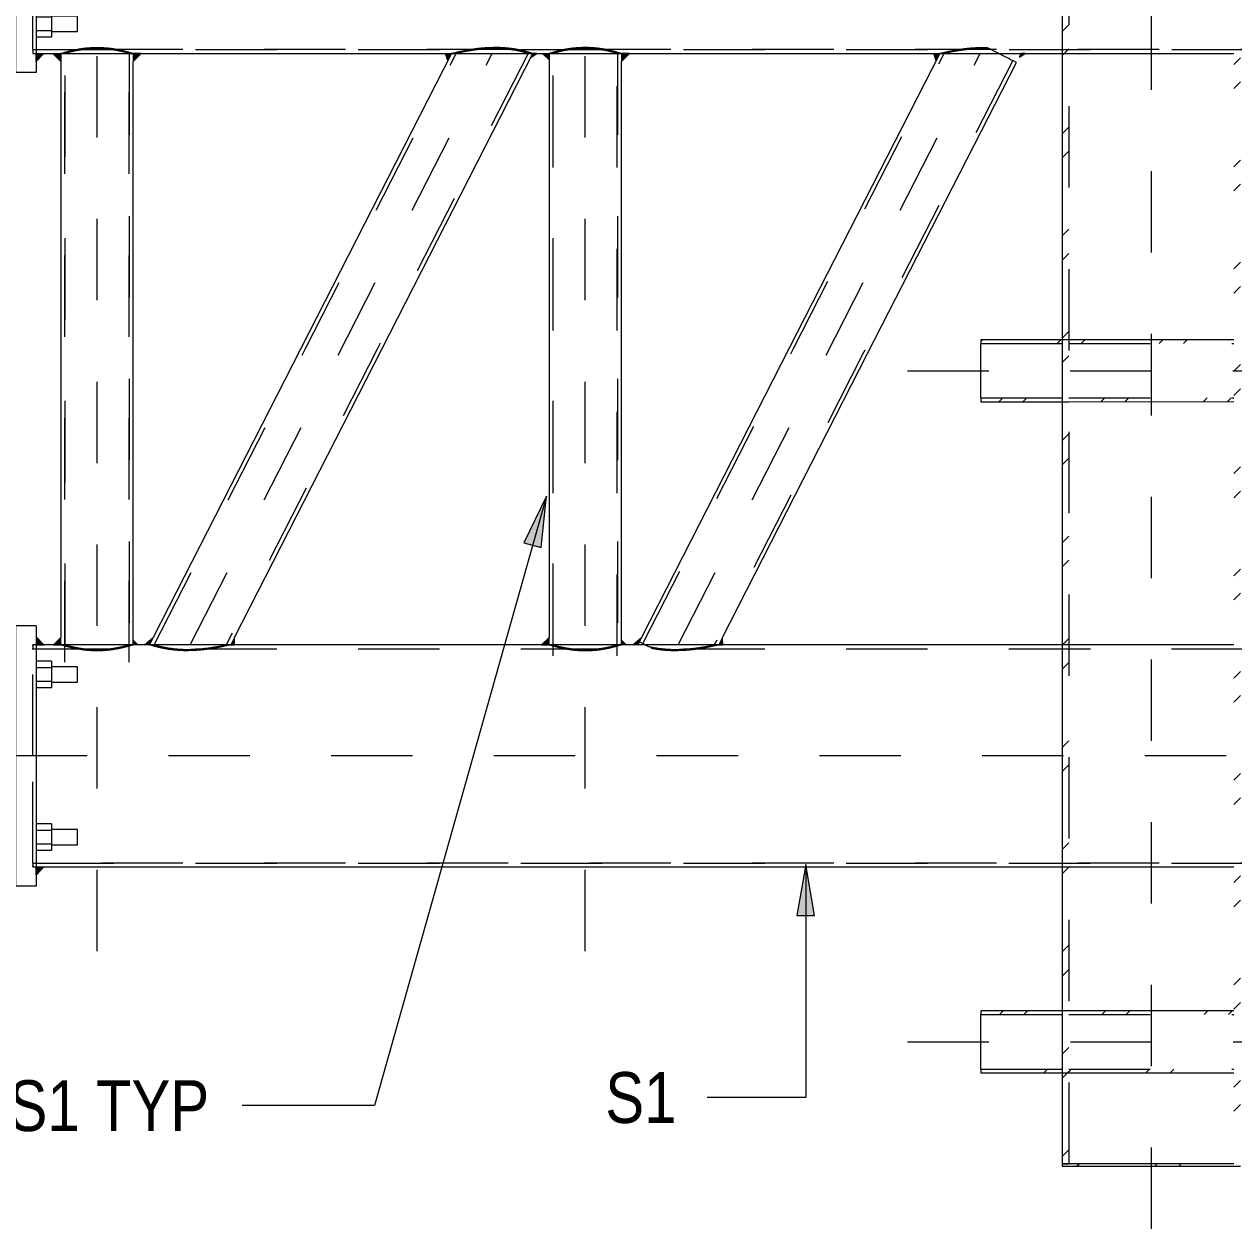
# Model space of a CAD drawing. Header units: metres. Extents: x -1109.9 to -1078.3, y 2.7 to 25.4.
# Drawn here: x -1104.248 to -1102.761, y 20.531 to 22.012 of the extents above; entities that cross this region are included whole.
import ezdxf

# ---------------------------------------------------------------- set-up
doc = ezdxf.new("R2010")
doc.units = ezdxf.units.M
doc.linetypes.add('JacobsCenter', pattern=[0.015, 0.009, -0.0015, 0.003, -0.0015])
doc.linetypes.add('JacobsDash', pattern=[0.0045, 0.003, -0.0015])
for name, color, linetype, lineweight in [('A-DETL', 7, 'Continuous', 13), ('A-DETL-GENF', 7, 'Continuous', 9), ('A-GENM', 7, 'Continuous', 35), ('G-ANNO-TEXT', 7, 'Continuous', 9), ('S-BEAM', 7, 'Continuous', 50), ('S-BEAM-HDLN', 7, 'JacobsDash', 18), ('S-FSTN', 7, 'Continuous', 18)]:
    doc.layers.add(name, color=color, linetype=linetype, lineweight=lineweight)
doc.styles.add('Arial Narrow', font='ARIALN.TTF', dxfattribs={"height": 0.0625})
pattern_1 = [(45, (-1107.369, 22.258), (-0.0628618, 0.0628618), []), (45, (-1107.369, 22.354), (-0.0628618, 0.0628618), [])]

# ---------------------------------------------------------------- blocks, each defined once
blk = doc.blocks.new('T2D_STATIC SIGN BRACKET_BR-8_ - SIGN BRACKET 400x400-9299522-DRG-2873202 - TRUSS TYPE T3')
at = {"layer": 'A-GENM', "lineweight": 9}
h = blk.add_hatch(dxfattribs=at)
h.set_pattern_fill('FP_2', color=256, style=0, pattern_type=2)
h.set_pattern_definition(pattern_1)
h.paths.add_polyline_path([(-1107.7241, 21.548), (-1107.2549, 21.5481), (-1107.2549, 21.5526), (-1107.7241, 21.5525)])
h.paths.add_polyline_path([(-1107.7241, 21.6196), (-1107.2549, 21.6196), (-1107.2549, 21.6241), (-1107.7241, 21.6241)])
h = blk.add_hatch(dxfattribs=at)
h.set_pattern_fill('FP_2', color=256, style=0, pattern_type=2)
h.set_pattern_definition(pattern_1)
h.paths.add_polyline_path([(-1107.2549, 20.7231), (-1107.2549, 20.7276), (-1107.724, 20.7276), (-1107.724, 20.7231), (-1107.2798, 20.7231)])
h.paths.add_polyline_path([(-1107.724, 20.7947), (-1107.2549, 20.7947), (-1107.2549, 20.7992), (-1107.724, 20.7992)])
h = blk.add_hatch(dxfattribs=at)
h.set_pattern_fill('FP_2', color=256, style=0, pattern_type=2)
h.set_pattern_definition(pattern_1)
h.paths.add_polyline_path([(-1107.4105, 20.6081), (-1107.4048, 20.6081), (-1107.4048, 20.6111), (-1107.624, 20.6111), (-1107.624, 20.6081)])
at = {"layer": 'S-BEAM-HDLN', "linetype": 'Continuous', "lineweight": 9}
h = blk.add_hatch(dxfattribs=at)
h.set_pattern_fill('FP_2', color=256, style=0, pattern_type=2)
h.set_pattern_definition(pattern_1)
h.paths.add_polyline_path([(-1107.624, 20.6111), (-1107.6158, 20.6111), (-1107.6158, 25.1111), (-1107.624, 25.1111), (-1107.624, 20.7205)])
h.paths.add_polyline_path([(-1107.4049, 20.6111), (-1107.4049, 25.1111), (-1107.4131, 25.1111), (-1107.4131, 20.6111), (-1107.4105, 20.6111)])
at = {"layer": 'A-GENM', "lineweight": 13}
for p, q in [((-1107.6158, 21.6241), (-1107.7241, 21.6241)), ((-1107.7241, 21.6241), (-1107.7241, 21.6197)), ((-1107.7241, 21.5861), (-1107.7241, 21.6196)), ((-1107.4131, 21.6241), (-1107.6157, 21.6241)), ((-1107.7241, 21.5526), (-1107.7241, 21.5861)), ((-1107.7241, 21.5525), (-1107.7241, 21.548)), ((-1107.7241, 21.548), (-1107.6158, 21.548)), ((-1107.6157, 21.548), (-1107.4131, 21.5481)), ((-1107.6158, 20.7992), (-1107.724, 20.7992)), ((-1107.724, 20.7992), (-1107.724, 20.7947)), ((-1107.724, 20.7611), (-1107.724, 20.7947)), ((-1107.4131, 20.7992), (-1107.6157, 20.7992)), ((-1107.724, 20.7276), (-1107.724, 20.7611)), ((-1107.724, 20.7275), (-1107.724, 20.7231)), ((-1107.724, 20.7231), (-1107.6158, 20.7231)), ((-1107.6157, 20.7231), (-1107.4131, 20.7231)), ((-1107.6158, 20.6111), (-1107.624, 20.6111)), ((-1107.624, 20.6111), (-1107.624, 20.6081)), ((-1107.624, 20.6081), (-1107.4048, 20.6081)), ((-1107.4131, 20.6111), (-1107.6157, 20.6111))]:
    blk.add_line(p, q, dxfattribs=at)
at = {"layer": 'S-BEAM', "lineweight": 13}
for p, q in [((-1107.624, 22.3775), (-1107.624, 21.6197)), ((-1107.624, 21.6196), (-1107.624, 21.5526)), ((-1107.624, 21.5525), (-1107.624, 21.2443)), ((-1107.624, 21.2443), (-1107.624, 20.9809)), ((-1107.624, 20.9808), (-1107.624, 20.7947)), ((-1107.624, 20.7946), (-1107.624, 20.7276)), ((-1107.624, 20.7275), (-1107.624, 20.6111)), ((-1107.624, 20.6111), (-1107.6158, 20.6111))]:
    blk.add_line(p, q, dxfattribs=at)
at = {"layer": 'S-BEAM-HDLN', "lineweight": 13}
for p, q in [((-1107.6158, 25.1111), (-1107.6158, 20.6111)), ((-1107.7241, 21.6197), (-1107.7241, 21.6197)), ((-1107.724, 21.6197), (-1107.6158, 21.6197)), ((-1107.6157, 21.6197), (-1107.4131, 21.6197)), ((-1107.7241, 21.5526), (-1107.7241, 21.5526)), ((-1107.724, 21.5526), (-1107.6158, 21.5526)), ((-1107.6157, 21.5526), (-1107.4131, 21.5526)), ((-1107.724, 20.7947), (-1107.6158, 20.7947)), ((-1107.6157, 20.7947), (-1107.4131, 20.7947)), ((-1107.724, 20.7276), (-1107.6158, 20.7276)), ((-1107.6157, 20.7276), (-1107.4131, 20.7276))]:
    blk.add_line(p, q, dxfattribs=at)
blk = doc.blocks.new('WGA22_Str_Fra_Steel_CHS - 88_9x5 CHS-8748112-DRG-2873202 - TRUSS TYPE T3')
at = {"layer": 'S-BEAM-HDLN', "lineweight": 13}
for p, q in [((-1108.2498, 21.2357), (-1108.2498, 21.9886)), ((-1108.1709, 21.2357), (-1108.1709, 21.9886))]:
    blk.add_line(p, q, dxfattribs=at)
blk = doc.blocks.new('Column Base Plate with Anchors_T2D - 25mm-V4-DRG-2873202 - TRUSS TYPE T3')
at = {"layer": 'S-FSTN', "lineweight": 13}
for p, q in [((-1108.9103, 21.9526), (-1108.9103, 22.2726)), ((-1108.8853, 22.2726), (-1108.9103, 22.2726)), ((-1108.8853, 22.2726), (-1108.8853, 22.2591)), ((-1108.8853, 22.2491), (-1108.8853, 21.9761)), ((-1108.9553, 22.2208), (-1108.9553, 22.2291)), ((-1108.9426, 22.2291), (-1108.9553, 22.2291)), ((-1108.9426, 22.2291), (-1108.9426, 22.2208)), ((-1108.8663, 22.2291), (-1108.8853, 22.2291)), ((-1108.8663, 22.2291), (-1108.8663, 22.2208)), ((-1108.9553, 22.2044), (-1108.9553, 22.2208)), ((-1108.9426, 22.2208), (-1108.9553, 22.2208)), ((-1108.9353, 22.2221), (-1108.9426, 22.2221)), ((-1108.9426, 22.2208), (-1108.9426, 22.2044)), ((-1108.8663, 22.2208), (-1108.8853, 22.2208)), ((-1108.8345, 22.2221), (-1108.8663, 22.2221)), ((-1108.8663, 22.2208), (-1108.8663, 22.2044)), ((-1108.8345, 22.2031), (-1108.8345, 22.2221)), ((-1108.9553, 22.1961), (-1108.9553, 22.2044)), ((-1108.9426, 22.2044), (-1108.9553, 22.2044)), ((-1108.9426, 22.2044), (-1108.9426, 22.1961)), ((-1108.9426, 22.2031), (-1108.9353, 22.2031)), ((-1108.8853, 22.2044), (-1108.8663, 22.2044)), ((-1108.8663, 22.2044), (-1108.8663, 22.1961)), ((-1108.8663, 22.2031), (-1108.8345, 22.2031)), ((-1108.9553, 22.1961), (-1108.9426, 22.1961)), ((-1108.8663, 22.1961), (-1108.8853, 22.1961)), ((-1108.9553, 22.0208), (-1108.9553, 22.0291)), ((-1108.9426, 22.0291), (-1108.9553, 22.0291)), ((-1108.9553, 22.0044), (-1108.9553, 22.0208)), ((-1108.9426, 22.0208), (-1108.9553, 22.0208)), ((-1108.9426, 22.0291), (-1108.9426, 22.0208)), ((-1108.9353, 22.0221), (-1108.9426, 22.0221)), ((-1108.9426, 22.0208), (-1108.9426, 22.0044)), ((-1108.8663, 22.0291), (-1108.8853, 22.0291)), ((-1108.8663, 22.0208), (-1108.8853, 22.0208)), ((-1108.8663, 22.0291), (-1108.8663, 22.0208)), ((-1108.8345, 22.0221), (-1108.8663, 22.0221)), ((-1108.8663, 22.0208), (-1108.8663, 22.0044)), ((-1108.8345, 22.0031), (-1108.8345, 22.0221)), ((-1108.9553, 21.9961), (-1108.9553, 22.0044)), ((-1108.9426, 22.0044), (-1108.9553, 22.0044)), ((-1108.9553, 21.9961), (-1108.9426, 21.9961)), ((-1108.9426, 22.0044), (-1108.9426, 21.9961)), ((-1108.9426, 22.0031), (-1108.9353, 22.0031)), ((-1108.8853, 22.0044), (-1108.8663, 22.0044)), ((-1108.8663, 21.9961), (-1108.8853, 21.9961)), ((-1108.8663, 22.0044), (-1108.8663, 21.9961)), ((-1108.8663, 22.0031), (-1108.8345, 22.0031)), ((-1108.8853, 21.9661), (-1108.8853, 21.9526)), ((-1108.8853, 21.9526), (-1108.9103, 21.9526))]:
    blk.add_line(p, q, dxfattribs=at)
at = {"layer": 'S-FSTN', "linetype": 'JacobsDash', "lineweight": 13}
for p, q in [((-1108.9103, 22.2221), (-1108.9353, 22.2221)), ((-1108.9353, 22.2031), (-1108.9103, 22.2031)), ((-1108.9103, 22.0221), (-1108.9353, 22.0221)), ((-1108.9353, 22.0031), (-1108.9103, 22.0031))]:
    blk.add_line(p, q, dxfattribs=at)
blk = doc.blocks.new('WGA22_Str_Fra_Steel_CHS - 273_1x4_8 CHS-7775147-DRG-2873202 - TRUSS TYPE T3')
at = {"layer": 'A-DETL', "linetype": 'JacobsDash', "lineweight": 18}
blk.add_line((-1108.8894, 21.9808), (-1107.3049, 21.9808), dxfattribs=at)
blk = doc.blocks.new('WGA22_Str_Fra_Steel_CHS - 273_1x4_8 CHS-7775146-DRG-2873202 - TRUSS TYPE T3')
at = {"layer": 'A-DETL', "linetype": 'JacobsDash', "lineweight": 18}
for p, q in [((-1108.8895, 21.2443), (-1107.305, 21.2443)), ((-1108.8895, 20.9808), (-1107.305, 20.9808))]:
    blk.add_line(p, q, dxfattribs=at)
blk = doc.blocks.new('WGA22_Str_Fra_Steel_CHS - 88_9x5 CHS-8748108-DRG-2873202 - TRUSS TYPE T3')
at = {"layer": 'A-DETL', "linetype": 'JacobsDash', "lineweight": 18}
for p, q in [((-1108.8498, 21.2279), (-1108.8498, 22.1129)), ((-1108.7709, 21.2279), (-1108.7709, 22.1129))]:
    blk.add_line(p, q, dxfattribs=at)

msp = doc.modelspace()

# ---------------------------------------------------------------- hatches: boundary and pattern name
at = {"layer": 'A-DETL-GENF'}
for points in [[(-1104.2334, 21.9661), (-1104.2237, 21.9761), (-1104.2334, 21.9761)], [(-1104.2029, 21.9663), (-1104.2029, 21.976), (-1104.2129, 21.976)], [(-1104.114, 21.9663), (-1104.104, 21.976), (-1104.114, 21.976)], [(-1103.7272, 21.9676), (-1103.7226, 21.9761), (-1103.73, 21.9761)], [(-1103.6249, 21.9715), (-1103.6177, 21.9759), (-1103.6227, 21.9759)], [(-1103.6029, 21.9684), (-1103.6029, 21.976), (-1103.6107, 21.976), (-1103.608, 21.9733)], [(-1103.514, 21.9663), (-1103.504, 21.976), (-1103.514, 21.976)], [(-1103.1272, 21.9676), (-1103.1226, 21.9761), (-1103.13, 21.9761)], [(-1103.0249, 21.9715), (-1103.0177, 21.9759), (-1103.0227, 21.9759)], [(-1104.2237, 21.2491), (-1104.2334, 21.2591), (-1104.2334, 21.2491), (-1104.2287, 21.2491)], [(-1104.2029, 21.2491), (-1104.2029, 21.2579), (-1104.212, 21.2491)], [(-1104.114, 21.2491), (-1104.1082, 21.2491), (-1104.114, 21.2547)], [(-1104.0999, 21.2491), (-1104.0939, 21.2491), (-1104.0894, 21.2579), (-1104.098, 21.2507)], [(-1103.9941, 21.2491), (-1103.9894, 21.2491), (-1103.9896, 21.2579)], [(-1103.6029, 21.2491), (-1103.6029, 21.2579), (-1103.612, 21.2491), (-1103.608, 21.2491)], [(-1103.514, 21.2491), (-1103.5082, 21.2491), (-1103.514, 21.2547)], [(-1103.4999, 21.2491), (-1103.4939, 21.2491), (-1103.4894, 21.2579)], [(-1103.3941, 21.2491), (-1103.3894, 21.2491), (-1103.3896, 21.2579)], [(-1104.2334, 20.9661), (-1104.2237, 20.9761), (-1104.2334, 20.9761)]]:
    msp.add_hatch(color=256, dxfattribs=at).paths.add_polyline_path(points)
at = {"layer": 'G-ANNO-TEXT'}
for points in [[(-1103.6061, 21.4318), (-1103.6337, 21.3746), (-1103.6125, 21.3686)], [(-1103.2874, 20.979), (-1103.2984, 20.9165), (-1103.2764, 20.9165)]]:
    msp.add_hatch(color=256, dxfattribs=at).paths.add_polyline_path(points)

# ---------------------------------------------------------------- linework, layer by layer
at = {"layer": 'A-DETL', "linetype": 'JacobsCenter'}
for p, q in [((-1102.8625, 20.5312), (-1102.8625, 24.8312)), ((-1104.1584, 20.8726), (-1104.1584, 22.4481)), ((-1103.5584, 20.8726), (-1103.5584, 22.4481)), ((-1104.044, 21.2491), (-1103.6728, 21.976)), ((-1103.444, 21.2491), (-1103.0728, 21.976)), ((-1103.1622, 21.5861), (-1102.3222, 21.5861)), ((-1102.3706, 21.1126), (-1105.1906, 21.1126)), ((-1103.1621, 20.7611), (-1102.3221, 20.7611))]:
    msp.add_line(p, q, dxfattribs=at)
at = {"layer": 'A-DETL', "linetype": 'JacobsDash', "lineweight": 18}
for p, q in [((-1102.653, 21.9808), (-1104.2375, 21.9808)), ((-1103.5978, 21.2491), (-1103.5978, 21.976)), ((-1103.5189, 21.976), (-1103.5189, 21.2491))]:
    msp.add_line(p, q, dxfattribs=at)
at = {"layer": 'A-DETL'}
for p, q in [((-1104.2334, 21.9661), (-1104.2334, 21.9761)), ((-1104.2334, 21.9761), (-1104.2237, 21.9761)), ((-1104.2237, 21.9761), (-1104.2334, 21.9661)), ((-1104.2129, 21.976), (-1104.2029, 21.976)), ((-1104.2029, 21.9663), (-1104.2129, 21.976)), ((-1104.2029, 21.976), (-1104.2029, 21.9663)), ((-1104.104, 21.976), (-1104.114, 21.976)), ((-1104.114, 21.976), (-1104.114, 21.9663)), ((-1104.114, 21.9663), (-1104.104, 21.976)), ((-1103.73, 21.9761), (-1103.7226, 21.9761)), ((-1103.7272, 21.9676), (-1103.73, 21.9761)), ((-1103.7226, 21.9761), (-1103.7272, 21.9676)), ((-1103.6227, 21.9759), (-1103.6249, 21.9715)), ((-1103.6249, 21.9715), (-1103.6177, 21.9759)), ((-1103.6177, 21.9759), (-1103.6227, 21.9759)), ((-1103.6107, 21.976), (-1103.6029, 21.976)), ((-1103.6029, 21.9684), (-1103.6107, 21.976)), ((-1103.6029, 21.976), (-1103.6029, 21.9684)), ((-1103.504, 21.976), (-1103.514, 21.976)), ((-1103.514, 21.976), (-1103.514, 21.9663)), ((-1103.514, 21.9663), (-1103.504, 21.976)), ((-1103.13, 21.9761), (-1103.1226, 21.9761)), ((-1103.1272, 21.9676), (-1103.13, 21.9761)), ((-1103.1226, 21.9761), (-1103.1272, 21.9676)), ((-1103.0227, 21.9759), (-1103.0249, 21.9715)), ((-1103.0249, 21.9715), (-1103.0177, 21.9759)), ((-1103.0177, 21.9759), (-1103.0227, 21.9759)), ((-1104.2334, 21.2591), (-1104.2334, 21.2491)), ((-1104.2237, 21.2491), (-1104.2334, 21.2591)), ((-1104.2334, 21.2491), (-1104.2237, 21.2491)), ((-1104.2029, 21.2579), (-1104.212, 21.2491)), ((-1104.212, 21.2491), (-1104.2029, 21.2491)), ((-1104.2029, 21.2491), (-1104.2029, 21.2579)), ((-1104.114, 21.2491), (-1104.114, 21.2547)), ((-1104.114, 21.2547), (-1104.1082, 21.2491)), ((-1104.1082, 21.2491), (-1104.114, 21.2491)), ((-1104.0999, 21.2491), (-1104.0894, 21.2579)), ((-1104.0939, 21.2491), (-1104.0999, 21.2491)), ((-1104.0894, 21.2579), (-1104.0939, 21.2491)), ((-1103.9896, 21.2579), (-1103.9941, 21.2491)), ((-1103.9941, 21.2491), (-1103.9894, 21.2491)), ((-1103.9894, 21.2491), (-1103.9896, 21.2579)), ((-1103.6029, 21.2579), (-1103.612, 21.2491)), ((-1103.612, 21.2491), (-1103.6029, 21.2491)), ((-1103.6029, 21.2491), (-1103.6029, 21.2579)), ((-1103.514, 21.2491), (-1103.514, 21.2547)), ((-1103.514, 21.2547), (-1103.5082, 21.2491)), ((-1103.5082, 21.2491), (-1103.514, 21.2491)), ((-1103.4999, 21.2491), (-1103.4894, 21.2579)), ((-1103.4939, 21.2491), (-1103.4999, 21.2491)), ((-1103.4894, 21.2579), (-1103.4939, 21.2491)), ((-1103.3896, 21.2579), (-1103.3941, 21.2491)), ((-1103.3941, 21.2491), (-1103.3894, 21.2491)), ((-1103.3894, 21.2491), (-1103.3896, 21.2579)), ((-1104.2334, 20.9661), (-1104.2334, 20.9761)), ((-1104.2334, 20.9761), (-1104.2237, 20.9761)), ((-1104.2237, 20.9761), (-1104.2334, 20.9661))]:
    msp.add_line(p, q, dxfattribs=at)
at = {"layer": 'A-DETL', "linetype": 'JacobsDash', "lineweight": 18, "flags": 128}
for points in [[(-1104.1978, 21.2491), (-1104.1978, 21.6126), (-1104.1978, 21.976)], [(-1104.1189, 21.976), (-1104.1189, 21.6126), (-1104.1189, 21.2491)], [(-1104.0883, 21.2491), (-1103.9027, 21.6126), (-1103.7171, 21.976)], [(-1103.6285, 21.976), (-1103.8141, 21.6126), (-1103.9997, 21.2491)], [(-1103.4875, 21.2507), (-1103.3023, 21.6134), (-1103.1171, 21.976)], [(-1103.0329, 21.9674), (-1103.2163, 21.6083), (-1103.3997, 21.2491)], [(-1104.2375, 21.2443), (-1103.4452, 21.2443), (-1102.653, 21.2443)], [(-1102.653, 20.9808), (-1103.4452, 20.9808), (-1104.2375, 20.9808)]]:
    msp.add_lwpolyline(points, dxfattribs=at)
at = {"layer": 'G-ANNO-TEXT'}
for p, q in [((-1103.6061, 21.4318), (-1103.8176, 20.6826)), ((-1103.6061, 21.4318), (-1103.6337, 21.3746)), ((-1103.6125, 21.3686), (-1103.6061, 21.4318)), ((-1103.6337, 21.3746), (-1103.6125, 21.3686)), ((-1103.2874, 20.979), (-1103.2984, 20.9165)), ((-1103.2764, 20.9165), (-1103.2874, 20.979)), ((-1103.2874, 20.979), (-1103.2874, 20.6926)), ((-1103.2984, 20.9165), (-1103.2764, 20.9165)), ((-1103.93, 20.6826), (-1103.9802, 20.6826)), ((-1103.8176, 20.6826), (-1103.93, 20.6826)), ((-1103.4069, 20.6926), (-1103.4085, 20.6926)), ((-1103.2874, 20.6926), (-1103.4069, 20.6926))]:
    msp.add_line(p, q, dxfattribs=at)
at = {"layer": 'S-BEAM', "lineweight": 13}
for p, q in [((-1104.2237, 21.976), (-1104.2129, 21.976)), ((-1104.2028, 21.976), (-1104.1978, 21.976)), ((-1104.1978, 21.976), (-1104.2028, 21.976)), ((-1104.1978, 21.976), (-1104.119, 21.976)), ((-1104.1189, 21.976), (-1104.114, 21.976)), ((-1104.114, 21.976), (-1104.1189, 21.976)), ((-1104.104, 21.976), (-1103.7299, 21.976)), ((-1103.7227, 21.976), (-1103.6107, 21.976)), ((-1103.7171, 21.976), (-1103.7227, 21.976)), ((-1103.6228, 21.976), (-1103.6285, 21.976)), ((-1103.6028, 21.976), (-1103.5979, 21.976)), ((-1103.5979, 21.976), (-1103.6028, 21.976)), ((-1103.5978, 21.976), (-1103.519, 21.976)), ((-1103.5189, 21.976), (-1103.514, 21.976)), ((-1103.514, 21.976), (-1103.5189, 21.976)), ((-1103.504, 21.976), (-1103.1299, 21.976)), ((-1103.1227, 21.976), (-1103.1171, 21.976)), ((-1103.1171, 21.976), (-1103.1227, 21.976)), ((-1103.117, 21.976), (-1102.9639, 21.976)), ((-1102.9638, 21.976), (-1102.7612, 21.976)), ((-1103.6028, 21.9684), (-1103.6028, 21.2579)), ((-1103.5139, 21.2547), (-1103.5139, 21.9663)), ((-1103.0284, 21.9651), (-1103.0329, 21.9674)), ((-1104.2119, 21.2491), (-1104.2237, 21.2491)), ((-1104.114, 21.2491), (-1104.2029, 21.2491)), ((-1104.0999, 21.2491), (-1104.1082, 21.2491)), ((-1104.0883, 21.2491), (-1104.0939, 21.2491)), ((-1104, 21.2491), (-1104.0883, 21.2491)), ((-1103.9941, 21.2491), (-1103.9997, 21.2491)), ((-1103.6119, 21.2491), (-1103.9894, 21.2491)), ((-1103.5979, 21.2491), (-1103.6029, 21.2491)), ((-1103.519, 21.2491), (-1103.5978, 21.2491)), ((-1103.514, 21.2491), (-1103.5189, 21.2491)), ((-1103.4999, 21.2491), (-1103.5082, 21.2491)), ((-1103.4919, 21.253), (-1103.4875, 21.2507)), ((-1103.3941, 21.2491), (-1103.3997, 21.2491)), ((-1102.9639, 21.2491), (-1103.3894, 21.2491)), ((-1102.7612, 21.2491), (-1102.9638, 21.2491)), ((-1102.9638, 20.976), (-1102.7612, 20.976))]:
    msp.add_line(p, q, dxfattribs=at)
at = {"layer": 'S-BEAM', "lineweight": 13, "flags": 128}
for points in [[(-1103.7227, 21.976), (-1103.9083, 21.6126), (-1104.0894, 21.2579)], [(-1103.9896, 21.2579), (-1103.8085, 21.6126), (-1103.6228, 21.976)], [(-1103.1227, 21.976), (-1103.3073, 21.6145), (-1103.4894, 21.2579)], [(-1104.2028, 21.9663), (-1104.2028, 21.6126), (-1104.2028, 21.2579)], [(-1104.1139, 21.2547), (-1104.1139, 21.6126), (-1104.1139, 21.9663)], [(-1103.3896, 21.2579), (-1103.2113, 21.6071), (-1103.0284, 21.9651)], [(-1104.2028, 21.2491), (-1104.2003, 21.2491), (-1104.1978, 21.2491)], [(-1104.1189, 21.2491), (-1104.1164, 21.2491), (-1104.114, 21.2491)], [(-1104.0939, 21.2491), (-1104.0911, 21.2491), (-1104.0883, 21.2491)], [(-1103.9997, 21.2491), (-1103.9969, 21.2491), (-1103.9941, 21.2491)], [(-1103.6028, 21.2491), (-1103.6003, 21.2491), (-1103.5979, 21.2491)], [(-1103.5189, 21.2491), (-1103.5164, 21.2491), (-1103.514, 21.2491)], [(-1103.3997, 21.2491), (-1103.4452, 21.2491), (-1103.4939, 21.2491)], [(-1103.3997, 21.2491), (-1103.3969, 21.2491), (-1103.3941, 21.2491)], [(-1104.2237, 20.976), (-1103.4452, 20.976), (-1102.9639, 20.976)]]:
    msp.add_lwpolyline(points, dxfattribs=at)
at = {"layer": 'S-BEAM', "lineweight": 13}
for centre, start_param, end_param in [((-1103.068, 21.9853), 2.120738, 3.126559), ((-1103.4524, 21.2328), 0.017577, 0.399712)]:
    msp.add_ellipse(centre, major_axis=(-0.0351, 0.0179), ratio=0.000119, start_param=start_param, end_param=end_param, dxfattribs=at)
at = {"layer": 'S-BEAM-HDLN', "lineweight": 13}
for p, q in [((-1104.2375, 21.9808), (-1104.2375, 22.1126)), ((-1104.2375, 21.9808), (-1104.2375, 21.976)), ((-1104.2375, 21.9773), (-1104.2375, 21.976)), ((-1104.2375, 21.976), (-1104.2334, 21.976)), ((-1104.2334, 21.2491), (-1104.2375, 21.2491)), ((-1104.2375, 21.2491), (-1104.2375, 21.2443)), ((-1103.9998, 21.2491), (-1103.9999, 21.2491)), ((-1103.4779, 21.2458), (-1103.4805, 21.2471)), ((-1104.2375, 20.9808), (-1104.2375, 20.976)), ((-1104.2375, 20.976), (-1104.2334, 20.976))]:
    msp.add_line(p, q, dxfattribs=at)
at = {"layer": 'S-BEAM-HDLN', "lineweight": 13, "flags": 128}
msp.add_lwpolyline([(-1103.0644, 21.9835), (-1103.0626, 21.9825), (-1103.0609, 21.9817)], dxfattribs=at)
at = {"layer": 'S-BEAM-HDLN', "lineweight": 13}
for centre, major_axis, ratio, start_param, end_param in [((-1103.068, 21.9853), (-0.0351, 0.0179), 0.000119, 1.776296, 2.114266), ((-1104.2375, 21.1126), (0, 0.1365), 0.000439, 6.152286, 6.283185), ((-1103.4524, 21.2328), (-0.0351, 0.0179), 0.000119, 0.411504, 0.644133), ((-1104.2375, 21.1126), (0, 0.1366), 0.000439, 5.992277, 6.016905), ((-1104.2375, 21.1126), (0, 0.1318), 0.000439, 4.712389, 6.283185), ((-1103.4524, 21.2328), (-0.0396, 0.0202), 0.000119, 0.863169, 0.968714), ((-1104.2375, 21.1126), (0, 0.1318), 0.000439, 3.141593, 4.712389), ((-1104.2375, 21.1126), (0, 0.1366), 0.000439, 3.407873, 3.432501), ((-1104.2375, 21.1126), (0, 0.1365), 0.000439, 3.141593, 3.272492)]:
    msp.add_ellipse(centre, major_axis=major_axis, ratio=ratio, start_param=start_param, end_param=end_param, dxfattribs=at)
for points, knots in [([(-1104.2028, 21.9761), (-1104.2027, 21.9761), (-1104.2015, 21.9765), (-1104.1984, 21.9774), (-1104.1961, 21.9781), (-1104.1941, 21.9786), (-1104.192, 21.9792), (-1104.1896, 21.9798), (-1104.1871, 21.9804), (-1104.1844, 21.9809), (-1104.1815, 21.9814), (-1104.1785, 21.982), (-1104.1754, 21.9824), (-1104.171, 21.9829), (-1104.1654, 21.9833), (-1104.1607, 21.9835), (-1104.1584, 21.9835)], [0.013129, 0.013129, 0.013129, 0.013129, 0.2, 0.3, 0.35, 0.4, 0.45, 0.5, 0.55, 0.6, 0.65, 0.7, 0.75, 0.8, 0.9, 1, 1, 1, 1]), ([(-1104.1584, 21.9819), (-1104.1625, 21.9819), (-1104.1687, 21.9816), (-1104.1753, 21.9808), (-1104.1789, 21.9803), (-1104.1814, 21.9799), (-1104.1839, 21.9795), (-1104.1861, 21.979), (-1104.1882, 21.9785), (-1104.1901, 21.9781), (-1104.1918, 21.9777), (-1104.1939, 21.9772), (-1104.1966, 21.9764), (-1104.1976, 21.9761), (-1104.1978, 21.9761)], [0, 0, 0, 0, 0.2, 0.3, 0.35, 0.4, 0.45, 0.5, 0.55, 0.6, 0.65, 0.7, 0.8, 0.9834491, 0.9834491, 0.9834491, 0.9834491]), ([(-1104.1584, 21.9835), (-1104.1561, 21.9835), (-1104.1514, 21.9833), (-1104.1457, 21.9829), (-1104.1414, 21.9824), (-1104.1383, 21.982), (-1104.1353, 21.9814), (-1104.1324, 21.9809), (-1104.1297, 21.9804), (-1104.1271, 21.9798), (-1104.1248, 21.9792), (-1104.1226, 21.9786), (-1104.1207, 21.9781), (-1104.1184, 21.9774), (-1104.1153, 21.9765), (-1104.1141, 21.9761), (-1104.114, 21.9761)], [0, 0, 0, 0, 0.1, 0.2, 0.25, 0.3, 0.35, 0.4, 0.45, 0.5, 0.55, 0.6, 0.65, 0.7, 0.8, 0.986871, 0.986871, 0.986871, 0.986871]), ([(-1104.119, 21.9761), (-1104.1191, 21.9761), (-1104.1202, 21.9764), (-1104.1229, 21.9772), (-1104.1249, 21.9777), (-1104.1267, 21.9781), (-1104.1286, 21.9785), (-1104.1307, 21.979), (-1104.1329, 21.9795), (-1104.1353, 21.9799), (-1104.1379, 21.9803), (-1104.1415, 21.9808), (-1104.1481, 21.9816), (-1104.1543, 21.9819), (-1104.1584, 21.9819)], [0.0165509, 0.0165509, 0.0165509, 0.0165509, 0.2, 0.3, 0.35, 0.4, 0.45, 0.5, 0.55, 0.6, 0.65, 0.7, 0.8, 1, 1, 1, 1]), ([(-1103.7226, 21.9761), (-1103.7225, 21.9762), (-1103.7221, 21.9763), (-1103.7207, 21.9766), (-1103.7193, 21.9769), (-1103.7176, 21.9773), (-1103.7155, 21.9779), (-1103.7135, 21.9783), (-1103.7118, 21.9787), (-1103.7105, 21.979), (-1103.7091, 21.9792), (-1103.7072, 21.9796), (-1103.7048, 21.9801), (-1103.7021, 21.9806), (-1103.7, 21.981), (-1103.6983, 21.9812), (-1103.6966, 21.9815), (-1103.6943, 21.9818), (-1103.6914, 21.9822), (-1103.6878, 21.9827), (-1103.6841, 21.983), (-1103.6804, 21.9833), (-1103.6753, 21.9835), (-1103.6714, 21.9836), (-1103.6688, 21.9837)], [0.0111022, 0.0111022, 0.0111022, 0.0111022, 0.1, 0.15, 0.2, 0.25, 0.3, 0.35, 0.375, 0.4, 0.425, 0.45, 0.5, 0.55, 0.575, 0.6, 0.625, 0.65, 0.7, 0.75, 0.8, 0.85, 0.9, 1, 1, 1, 1]), ([(-1103.6697, 21.9821), (-1103.6719, 21.982), (-1103.6765, 21.9819), (-1103.6821, 21.9816), (-1103.6864, 21.9813), (-1103.6896, 21.9809), (-1103.6922, 21.9806), (-1103.6942, 21.9803), (-1103.6957, 21.9801), (-1103.6972, 21.9799), (-1103.6991, 21.9796), (-1103.7014, 21.9792), (-1103.7036, 21.9789), (-1103.7052, 21.9786), (-1103.7064, 21.9783), (-1103.7076, 21.9781), (-1103.7091, 21.9778), (-1103.7108, 21.9775), (-1103.7126, 21.9771), (-1103.7142, 21.9767), (-1103.7154, 21.9765), (-1103.7165, 21.9763), (-1103.7169, 21.9761), (-1103.717, 21.9761)], [0, 0, 0, 0, 0.1, 0.2, 0.25, 0.3, 0.35, 0.375, 0.4, 0.425, 0.45, 0.5, 0.55, 0.575, 0.6, 0.625, 0.65, 0.7, 0.75, 0.8, 0.85, 0.9, 0.9859626, 0.9859626, 0.9859626, 0.9859626]), ([(-1103.6285, 21.9761), (-1103.6286, 21.9761), (-1103.63, 21.9766), (-1103.6358, 21.9782), (-1103.6451, 21.9802), (-1103.6569, 21.9817), (-1103.6654, 21.9821), (-1103.6697, 21.9821)], [0.0153805, 0.0153805, 0.0153805, 0.0153805, 0.2, 0.4, 0.6, 0.8, 1, 1, 1, 1]), ([(-1103.6688, 21.9837), (-1103.664, 21.9837), (-1103.6544, 21.9832), (-1103.6424, 21.9815), (-1103.6354, 21.9799), (-1103.632, 21.979), (-1103.6299, 21.9784), (-1103.6277, 21.9777), (-1103.6255, 21.977), (-1103.6235, 21.9764), (-1103.6229, 21.9761), (-1103.6229, 21.9761)], [0, 0, 0, 0, 0.2, 0.4, 0.55, 0.5875, 0.625, 0.7, 0.775, 0.85, 0.9877011, 0.9877011, 0.9877011, 0.9877011]), ([(-1103.6028, 21.9761), (-1103.6028, 21.9761), (-1103.6024, 21.9763), (-1103.6009, 21.9767), (-1103.5992, 21.9773), (-1103.5984, 21.9775)], [0.0128534, 0.0128534, 0.0128534, 0.0128534, 0.1, 0.2, 0.2872059, 0.2872059, 0.2872059, 0.2872059]), ([(-1103.5983, 21.9776), (-1103.5982, 21.9776), (-1103.5975, 21.9778), (-1103.5963, 21.9782), (-1103.5944, 21.9787), (-1103.5922, 21.9793), (-1103.5899, 21.9799), (-1103.5873, 21.9805), (-1103.5846, 21.9811), (-1103.5817, 21.9816), (-1103.5787, 21.9821), (-1103.5755, 21.9826), (-1103.5711, 21.9831), (-1103.5654, 21.9835), (-1103.5607, 21.9837), (-1103.5584, 21.9837)], [0.2903475, 0.2903475, 0.2903475, 0.2903475, 0.3, 0.35, 0.4, 0.45, 0.5, 0.55, 0.6, 0.65, 0.7, 0.75, 0.8, 0.9, 1, 1, 1, 1]), ([(-1103.5584, 21.9821), (-1103.5626, 21.982), (-1103.5688, 21.9818), (-1103.5755, 21.981), (-1103.5791, 21.9804), (-1103.5816, 21.98), (-1103.5841, 21.9796), (-1103.5863, 21.9791), (-1103.5884, 21.9786), (-1103.5903, 21.9781), (-1103.592, 21.9777), (-1103.5941, 21.9772), (-1103.5967, 21.9764), (-1103.5977, 21.9761), (-1103.5978, 21.9761)], [0, 0, 0, 0, 0.2, 0.3, 0.35, 0.4, 0.45, 0.5, 0.55, 0.6, 0.65, 0.7, 0.8, 0.9838266, 0.9838266, 0.9838266, 0.9838266]), ([(-1103.5584, 21.9837), (-1103.556, 21.9837), (-1103.5513, 21.9835), (-1103.5456, 21.9831), (-1103.5413, 21.9826), (-1103.5381, 21.9821), (-1103.5351, 21.9816), (-1103.5322, 21.9811), (-1103.5295, 21.9805), (-1103.5269, 21.9799), (-1103.5246, 21.9793), (-1103.5224, 21.9787), (-1103.5205, 21.9782), (-1103.5192, 21.9778), (-1103.5186, 21.9776), (-1103.5185, 21.9776)], [0, 0, 0, 0, 0.1, 0.2, 0.25, 0.3, 0.35, 0.4, 0.45, 0.5, 0.55, 0.6, 0.65, 0.7, 0.7096525, 0.7096525, 0.7096525, 0.7096525]), ([(-1103.519, 21.9761), (-1103.519, 21.9761), (-1103.5201, 21.9764), (-1103.5227, 21.9772), (-1103.5247, 21.9777), (-1103.5265, 21.9781), (-1103.5284, 21.9786), (-1103.5305, 21.9791), (-1103.5327, 21.9796), (-1103.5351, 21.98), (-1103.5377, 21.9804), (-1103.5413, 21.981), (-1103.548, 21.9818), (-1103.5542, 21.982), (-1103.5584, 21.9821)], [0.0161734, 0.0161734, 0.0161734, 0.0161734, 0.2, 0.3, 0.35, 0.4, 0.45, 0.5, 0.55, 0.6, 0.65, 0.7, 0.8, 1, 1, 1, 1]), ([(-1103.5184, 21.9775), (-1103.5175, 21.9773), (-1103.5159, 21.9767), (-1103.5144, 21.9763), (-1103.514, 21.9761), (-1103.5139, 21.9761)], [0.7127941, 0.7127941, 0.7127941, 0.7127941, 0.8, 0.9, 0.9871466, 0.9871466, 0.9871466, 0.9871466]), ([(-1103.1226, 21.9761), (-1103.1225, 21.9762), (-1103.122, 21.9763), (-1103.1206, 21.9766), (-1103.1192, 21.9769), (-1103.1174, 21.9773), (-1103.1153, 21.9778), (-1103.1134, 21.9783), (-1103.1117, 21.9786), (-1103.1104, 21.9789), (-1103.109, 21.9792), (-1103.1071, 21.9795), (-1103.1046, 21.98), (-1103.102, 21.9805), (-1103.0999, 21.9809), (-1103.0982, 21.9811), (-1103.0965, 21.9814), (-1103.0943, 21.9817), (-1103.0914, 21.9821), (-1103.0878, 21.9825), (-1103.0841, 21.9829), (-1103.0804, 21.9831), (-1103.0753, 21.9834), (-1103.0715, 21.9835), (-1103.0689, 21.9835)], [0.0113181, 0.0113181, 0.0113181, 0.0113181, 0.1, 0.15, 0.2, 0.25, 0.3, 0.35, 0.375, 0.4, 0.425, 0.45, 0.5, 0.55, 0.575, 0.6, 0.625, 0.65, 0.7, 0.75, 0.8, 0.85, 0.9, 1, 1, 1, 1]), ([(-1103.0698, 21.9819), (-1103.072, 21.9819), (-1103.0765, 21.9817), (-1103.0821, 21.9815), (-1103.0864, 21.9811), (-1103.0895, 21.9808), (-1103.0921, 21.9805), (-1103.0941, 21.9802), (-1103.0956, 21.98), (-1103.097, 21.9798), (-1103.0989, 21.9796), (-1103.1012, 21.9792), (-1103.1034, 21.9788), (-1103.1051, 21.9785), (-1103.1063, 21.9783), (-1103.1074, 21.9781), (-1103.1089, 21.9778), (-1103.1106, 21.9774), (-1103.1125, 21.977), (-1103.114, 21.9767), (-1103.1153, 21.9765), (-1103.1164, 21.9763), (-1103.1169, 21.9761), (-1103.117, 21.9761)], [0, 0, 0, 0, 0.1, 0.2, 0.25, 0.3, 0.35, 0.375, 0.4, 0.425, 0.45, 0.5, 0.55, 0.575, 0.6, 0.625, 0.65, 0.7, 0.75, 0.8, 0.85, 0.9, 0.9856601, 0.9856601, 0.9856601, 0.9856601]), ([(-1104.1584, 21.2417), (-1104.1607, 21.2417), (-1104.1654, 21.2419), (-1104.1711, 21.2423), (-1104.1755, 21.2428), (-1104.1787, 21.2433), (-1104.1817, 21.2438), (-1104.1846, 21.2443), (-1104.1873, 21.2449), (-1104.1898, 21.2455), (-1104.1922, 21.2461), (-1104.1944, 21.2466), (-1104.1963, 21.2471), (-1104.1986, 21.2478), (-1104.2008, 21.2485), (-1104.2024, 21.249), (-1104.2028, 21.2491), (-1104.2028, 21.2491)], [0, 0, 0, 0, 0.1, 0.2, 0.25, 0.3, 0.35, 0.4, 0.45, 0.5, 0.55, 0.6, 0.65, 0.7, 0.8, 0.9, 0.9858209, 0.9858209, 0.9858209, 0.9858209]), ([(-1104.1978, 21.2491), (-1104.1977, 21.2491), (-1104.1967, 21.2488), (-1104.1941, 21.2481), (-1104.192, 21.2476), (-1104.1903, 21.2472), (-1104.1884, 21.2467), (-1104.1863, 21.2463), (-1104.1841, 21.2458), (-1104.1816, 21.2454), (-1104.1791, 21.2449), (-1104.1755, 21.2444), (-1104.1688, 21.2436), (-1104.1626, 21.2434), (-1104.1584, 21.2433)], [0.0180376, 0.0180376, 0.0180376, 0.0180376, 0.2, 0.3, 0.35, 0.4, 0.45, 0.5, 0.55, 0.6, 0.65, 0.7, 0.8, 1, 1, 1, 1]), ([(-1104.1139, 21.2491), (-1104.114, 21.2491), (-1104.1144, 21.249), (-1104.116, 21.2485), (-1104.1182, 21.2478), (-1104.1205, 21.2471), (-1104.1224, 21.2466), (-1104.1246, 21.2461), (-1104.1269, 21.2455), (-1104.1295, 21.2449), (-1104.1322, 21.2443), (-1104.1351, 21.2438), (-1104.1381, 21.2433), (-1104.1413, 21.2428), (-1104.1456, 21.2423), (-1104.1513, 21.2419), (-1104.156, 21.2417), (-1104.1584, 21.2417)], [0.0141149, 0.0141149, 0.0141149, 0.0141149, 0.1, 0.2, 0.3, 0.35, 0.4, 0.45, 0.5, 0.55, 0.6, 0.65, 0.7, 0.75, 0.8, 0.9, 1, 1, 1, 1]), ([(-1104.1584, 21.2433), (-1104.1542, 21.2434), (-1104.148, 21.2436), (-1104.1413, 21.2444), (-1104.1377, 21.2449), (-1104.1351, 21.2454), (-1104.1327, 21.2458), (-1104.1305, 21.2463), (-1104.1284, 21.2467), (-1104.1265, 21.2472), (-1104.1247, 21.2476), (-1104.1227, 21.2481), (-1104.1201, 21.2488), (-1104.1191, 21.2491), (-1104.119, 21.2491)], [0, 0, 0, 0, 0.2, 0.3, 0.35, 0.4, 0.45, 0.5, 0.55, 0.6, 0.65, 0.7, 0.8, 0.9820459, 0.9820459, 0.9820459, 0.9820459]), ([(-1104.0477, 21.2419), (-1104.0525, 21.2418), (-1104.062, 21.2423), (-1104.074, 21.244), (-1104.081, 21.2456), (-1104.0844, 21.2464), (-1104.0865, 21.2469), (-1104.0888, 21.2476), (-1104.091, 21.2483), (-1104.0931, 21.2489), (-1104.0938, 21.2491), (-1104.0939, 21.2491)], [0, 0, 0, 0, 0.2, 0.4, 0.55, 0.5875, 0.625, 0.7, 0.775, 0.85, 0.9863213, 0.9863213, 0.9863213, 0.9863213]), ([(-1104.0883, 21.2491), (-1104.0881, 21.2491), (-1104.0866, 21.2487), (-1104.0807, 21.2471), (-1104.0713, 21.2452), (-1104.0596, 21.2438), (-1104.0512, 21.2434), (-1104.0469, 21.2435)], [0.0173172, 0.0173172, 0.0173172, 0.0173172, 0.2, 0.4, 0.6, 0.8, 1, 1, 1, 1]), ([(-1103.9941, 21.2491), (-1103.9943, 21.249), (-1103.9948, 21.2489), (-1103.9961, 21.2486), (-1103.9975, 21.2484), (-1103.9993, 21.248), (-1104.0014, 21.2475), (-1104.0034, 21.247), (-1104.005, 21.2467), (-1104.0064, 21.2464), (-1104.0077, 21.2462), (-1104.0096, 21.2458), (-1104.0121, 21.2453), (-1104.0147, 21.2448), (-1104.0168, 21.2445), (-1104.0185, 21.2442), (-1104.0201, 21.244), (-1104.0224, 21.2437), (-1104.0253, 21.2433), (-1104.0289, 21.2429), (-1104.0326, 21.2425), (-1104.0363, 21.2423), (-1104.0413, 21.242), (-1104.0451, 21.2419), (-1104.0477, 21.2419)], [0.012297, 0.012297, 0.012297, 0.012297, 0.1, 0.15, 0.2, 0.25, 0.3, 0.35, 0.375, 0.4, 0.425, 0.45, 0.5, 0.55, 0.575, 0.6, 0.625, 0.65, 0.7, 0.75, 0.8, 0.85, 0.9, 1, 1, 1, 1]), ([(-1104.0469, 21.2435), (-1104.0446, 21.2435), (-1104.0401, 21.2436), (-1104.0346, 21.2439), (-1104.0303, 21.2442), (-1104.0271, 21.2446), (-1104.0246, 21.2449), (-1104.0226, 21.2451), (-1104.0211, 21.2453), (-1104.0197, 21.2455), (-1104.0178, 21.2458), (-1104.0155, 21.2461), (-1104.0133, 21.2465), (-1104.0116, 21.2468), (-1104.0104, 21.247), (-1104.0093, 21.2472), (-1104.0078, 21.2475), (-1104.0061, 21.2478), (-1104.0043, 21.2482), (-1104.0027, 21.2485), (-1104.0015, 21.2487), (-1104.0002, 21.249), (-1103.9998, 21.2491), (-1103.9997, 21.2491)], [0, 0, 0, 0, 0.1, 0.2, 0.25, 0.3, 0.35, 0.375, 0.4, 0.425, 0.45, 0.5, 0.55, 0.575, 0.6, 0.625, 0.65, 0.7, 0.75, 0.8, 0.85, 0.9, 1, 1, 1, 1]), ([(-1103.6006, 21.2484), (-1103.6014, 21.2486), (-1103.6024, 21.2489), (-1103.6028, 21.2491), (-1103.6028, 21.2491)], [0.8, 0.8, 0.8, 0.8, 0.9, 0.9863391, 0.9863391, 0.9863391, 0.9863391]), ([(-1103.5943, 21.2466), (-1103.595, 21.2467), (-1103.5963, 21.2471), (-1103.5975, 21.2475), (-1103.5982, 21.2476), (-1103.5983, 21.2477)], [0.6, 0.6, 0.6, 0.6, 0.65, 0.7, 0.7096557, 0.7096557, 0.7096557, 0.7096557]), ([(-1103.5978, 21.2491), (-1103.5977, 21.2491), (-1103.5967, 21.2488), (-1103.5941, 21.2481), (-1103.592, 21.2475), (-1103.5903, 21.2471), (-1103.5884, 21.2467), (-1103.5863, 21.2462), (-1103.5841, 21.2457), (-1103.5816, 21.2453), (-1103.5791, 21.2449), (-1103.5755, 21.2443), (-1103.5688, 21.2435), (-1103.5626, 21.2433), (-1103.5584, 21.2432)], [0.0173034, 0.0173034, 0.0173034, 0.0173034, 0.2, 0.3, 0.35, 0.4, 0.45, 0.5, 0.55, 0.6, 0.65, 0.7, 0.8, 1, 1, 1, 1]), ([(-1103.5584, 21.2416), (-1103.5607, 21.2416), (-1103.5654, 21.2418), (-1103.5711, 21.2422), (-1103.5755, 21.2427), (-1103.5787, 21.2432), (-1103.5817, 21.2437), (-1103.5846, 21.2442), (-1103.5873, 21.2448), (-1103.5899, 21.2454), (-1103.5922, 21.246), (-1103.5936, 21.2464), (-1103.5943, 21.2466)], [0, 0, 0, 0, 0.1, 0.2, 0.25, 0.3, 0.35, 0.4, 0.45, 0.5, 0.55, 0.6, 0.6, 0.6, 0.6]), ([(-1103.5584, 21.2432), (-1103.5542, 21.2433), (-1103.548, 21.2435), (-1103.5413, 21.2443), (-1103.5377, 21.2449), (-1103.5351, 21.2453), (-1103.5327, 21.2457), (-1103.5305, 21.2462), (-1103.5284, 21.2467), (-1103.5265, 21.2471), (-1103.5247, 21.2475), (-1103.5227, 21.2481), (-1103.5201, 21.2488), (-1103.5191, 21.2491), (-1103.519, 21.2491)], [0, 0, 0, 0, 0.2, 0.3, 0.35, 0.4, 0.45, 0.5, 0.55, 0.6, 0.65, 0.7, 0.8, 0.9827958, 0.9827958, 0.9827958, 0.9827958]), ([(-1103.5225, 21.2465), (-1103.5231, 21.2464), (-1103.5246, 21.246), (-1103.5269, 21.2454), (-1103.5295, 21.2448), (-1103.5322, 21.2442), (-1103.5351, 21.2437), (-1103.5381, 21.2432), (-1103.5413, 21.2427), (-1103.5456, 21.2422), (-1103.5513, 21.2418), (-1103.556, 21.2416), (-1103.5584, 21.2416)], [0.4, 0.4, 0.4, 0.4, 0.45, 0.5, 0.55, 0.6, 0.65, 0.7, 0.75, 0.8, 0.9, 1, 1, 1, 1]), ([(-1103.5185, 21.2477), (-1103.5186, 21.2476), (-1103.5192, 21.2474), (-1103.5205, 21.2471), (-1103.5218, 21.2467), (-1103.5225, 21.2465)], [0.2903494, 0.2903494, 0.2903494, 0.2903494, 0.3, 0.35, 0.4, 0.4, 0.4, 0.4]), ([(-1103.5139, 21.2491), (-1103.514, 21.2491), (-1103.5144, 21.2489), (-1103.5154, 21.2486), (-1103.5161, 21.2484)], [0.0135812, 0.0135812, 0.0135812, 0.0135812, 0.1, 0.2, 0.2, 0.2, 0.2]), ([(-1103.4805, 21.2471), (-1103.4766, 21.2462), (-1103.4689, 21.2447), (-1103.4566, 21.2436), (-1103.4502, 21.2434), (-1103.4469, 21.2434)], [0, 0, 0, 0, 0.5, 0.75, 1, 1, 1, 1]), ([(-1103.3942, 21.2491), (-1103.3943, 21.249), (-1103.3948, 21.2489), (-1103.3961, 21.2486), (-1103.3976, 21.2483), (-1103.3993, 21.2479), (-1103.4014, 21.2474), (-1103.4034, 21.247), (-1103.4051, 21.2466), (-1103.4064, 21.2464), (-1103.4078, 21.2461), (-1103.4097, 21.2457), (-1103.4121, 21.2453), (-1103.4147, 21.2448), (-1103.4169, 21.2444), (-1103.4185, 21.2442), (-1103.4202, 21.2439), (-1103.4225, 21.2436), (-1103.4254, 21.2432), (-1103.429, 21.2428), (-1103.4326, 21.2425), (-1103.4363, 21.2422), (-1103.4414, 21.242), (-1103.4452, 21.2419), (-1103.4478, 21.2418)], [0.0118885, 0.0118885, 0.0118885, 0.0118885, 0.1, 0.15, 0.2, 0.25, 0.3, 0.35, 0.375, 0.4, 0.425, 0.45, 0.5, 0.55, 0.575, 0.6, 0.625, 0.65, 0.7, 0.75, 0.8, 0.85, 0.9, 1, 1, 1, 1]), ([(-1103.4469, 21.2434), (-1103.4447, 21.2435), (-1103.4402, 21.2436), (-1103.4347, 21.2438), (-1103.4304, 21.2442), (-1103.4272, 21.2445), (-1103.4246, 21.2448), (-1103.4226, 21.2451), (-1103.4212, 21.2453), (-1103.4197, 21.2454), (-1103.4178, 21.2457), (-1103.4155, 21.2461), (-1103.4133, 21.2465), (-1103.4117, 21.2468), (-1103.4105, 21.247), (-1103.4093, 21.2472), (-1103.4079, 21.2474), (-1103.4061, 21.2478), (-1103.4043, 21.2482), (-1103.4028, 21.2485), (-1103.4015, 21.2487), (-1103.4004, 21.2489), (-1103.3999, 21.2491), (-1103.3998, 21.2491)], [0, 0, 0, 0, 0.1, 0.2, 0.25, 0.3, 0.35, 0.375, 0.4, 0.425, 0.45, 0.5, 0.55, 0.575, 0.6, 0.625, 0.65, 0.7, 0.75, 0.8, 0.85, 0.9, 0.9848469, 0.9848469, 0.9848469, 0.9848469])]:
    msp.add_open_spline(points, degree=3, knots=knots, dxfattribs=at)
for points in [[(-1103.0609, 21.9817), (-1103.0623, 21.9817), (-1103.0653, 21.9819), (-1103.0683, 21.9819), (-1103.0698, 21.9819)], [(-1103.0689, 21.9835), (-1103.0682, 21.9835), (-1103.0667, 21.9835), (-1103.0651, 21.9835), (-1103.0644, 21.9835)], [(-1103.5984, 21.2477), (-1103.5992, 21.248), (-1103.6, 21.2482), (-1103.6006, 21.2484)], [(-1103.5161, 21.2484), (-1103.5168, 21.2482), (-1103.5175, 21.248), (-1103.5184, 21.2477)], [(-1103.4478, 21.2418), (-1103.4509, 21.2418), (-1103.4573, 21.242), (-1103.4665, 21.2429), (-1103.4722, 21.2438), (-1103.4748, 21.2442)]]:
    msp.add_open_spline(points, degree=3, dxfattribs=at)

# ---------------------------------------------------------------- block references
at = {"layer": 'A-DETL', "linetype": 'JacobsDash', "lineweight": 18}
for name in ['WGA22_Str_Fra_Steel_CHS - 273_1x4_8 CHS-7775147-DRG-2873202 - TRUSS TYPE T3', 'WGA22_Str_Fra_Steel_CHS - 88_9x5 CHS-8748108-DRG-2873202 - TRUSS TYPE T3', 'WGA22_Str_Fra_Steel_CHS - 273_1x4_8 CHS-7775146-DRG-2873202 - TRUSS TYPE T3']:
    msp.add_blockref(name, (4.6519, 0), dxfattribs=at)
at = {"layer": 'S-BEAM-HDLN', "lineweight": 13}
for name in ['T2D_STATIC SIGN BRACKET_BR-8_ - SIGN BRACKET 400x400-9299522-DRG-2873202 - TRUSS TYPE T3', 'WGA22_Str_Fra_Steel_CHS - 88_9x5 CHS-8748112-DRG-2873202 - TRUSS TYPE T3']:
    msp.add_blockref(name, (4.6519, 0), dxfattribs=at)
at = {"layer": 'S-FSTN', "linetype": 'JacobsDash', "lineweight": 13}
for p in [(4.6519, 0), (4.6519, -1)]:
    msp.add_blockref('Column Base Plate with Anchors_T2D - 25mm-V4-DRG-2873202 - TRUSS TYPE T3', p, dxfattribs=at)

# ---------------------------------------------------------------- texts
at = {"layer": 'G-ANNO-TEXT', "char_height": 0.0625, "attachment_point": 1, "style": 'Arial Narrow', "bg_fill": 3, "box_fill_scale": 1, "bg_fill_color": 256, "bg_fill_transparency": 0}
for s, insert in [('S2 CPBW TO S1 TYP', (-1104.7287, 20.7138)), ('S1', (-1103.5337, 20.7238))]:
    msp.add_mtext(s, dxfattribs=dict(at, insert=insert))

doc.saveas('drawing.dxf')
